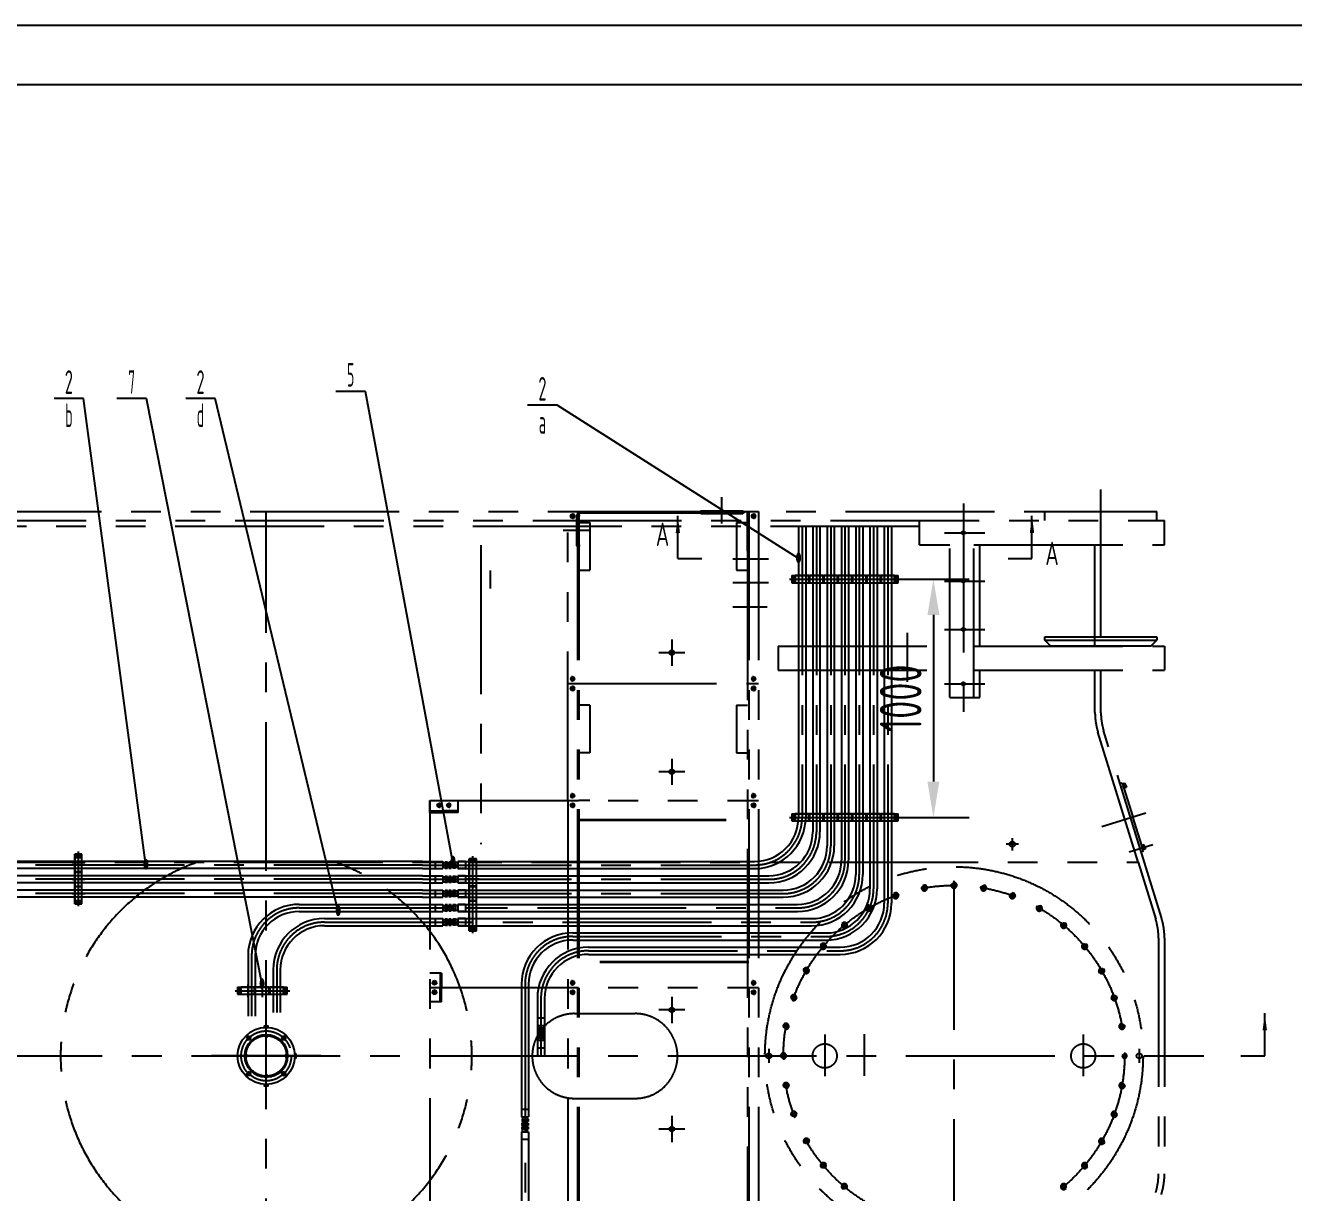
# Model space of a CAD drawing. Header units: millimetres. Extents: x 0 to 21000, y 0 to 14850.
# Drawn here: x 8541 to 13867, y 9949 to 14850 of the extents above; entities that cross this region are included whole.
import ezdxf
from ezdxf.enums import TextEntityAlignment as Align

# ---------------------------------------------------------------- set-up
doc = ezdxf.new("R2010")
doc.units = ezdxf.units.MM
doc.header["$LTSCALE"] = 500
for name, pattern in [('F', [0.75, 0.5, -0.25]), ('G', [2, 1.25, -0.25, 0.25, -0.25]), ('K', [2.5, 1.25, -0.25, 0.25, -0.25, 0.25, -0.25])]:
    doc.linetypes.add(name, pattern=pattern)
for name, color, linetype in [('01', 7, 'Continuous'), ('02', 1, 'Continuous'), ('04', 2, 'F'), ('05', 4, 'G'), ('07', 6, 'K'), ('08', 1, 'Continuous'), ('11', 3, 'Continuous')]:
    doc.layers.add(name, color=color, linetype=linetype)
doc.styles.get("Standard").update_dxf_attribs({"font": 'isocp', "width": 0.707, "bigfont": 'intecad.shx'})
doc.dimstyles.new('INTE', dxfattribs={"dimscale": 50, "dimtxt": 3.5, "dimasz": 3, "dimexe": 3, "dimexo": 0, "dimgap": 1, "dimtad": 1, "dimdsep": 46, "dimtxsty": 'Standard', "dimcen": 0, "dimclrd": 1, "dimclre": 1, "dimclrt": 3, "dimaunit": 1, "dimadec": 0, "dimazin": 0, "dimtfac": 1, "dimtmove": 0, "dimatfit": 0, "dimfxl": 0, "dimarcsym": 0})

# ---------------------------------------------------------------- blocks, each defined once
blk = doc.blocks.new('*U40')
at = {"layer": '01'}
for p, q in [((0, 8.8), (-8, 4.2)), ((-8, 4.2), (-8, 0)), ((-8, -4.2), (-8, 0)), ((8, 4.2), (0, 8.8)), ((8, 0), (8, 4.2)), ((8, 0), (8, -4.2)), ((0, -8.8), (-8, -4.2)), ((8, -4.2), (0, -8.8))]:
    blk.add_line(p, q, dxfattribs=at)
at = {"layer": '05'}
for p, q in [((-9.9, 0), (9.3, 0)), ((0, -10.6), (0, 10.2))]:
    blk.add_line(p, q, dxfattribs=at)
blk = doc.blocks.new('*U39')
at = {"layer": '01'}
for p, q in [((0, 8.8), (-8, 4.2)), ((-8, 4.2), (-8, 0)), ((-8, -4.2), (-8, 0)), ((8, 4.2), (0, 8.8)), ((8, 0), (8, 4.2)), ((8, 0), (8, -4.2)), ((0, -8.8), (-8, -4.2)), ((8, -4.2), (0, -8.8))]:
    blk.add_line(p, q, dxfattribs=at)
at = {"layer": '05'}
for p, q in [((-9.9, 0), (9.3, 0)), ((0, -10.6), (0, 10.2))]:
    blk.add_line(p, q, dxfattribs=at)
blk = doc.blocks.new('*U51')
at = {"layer": '01'}
for p, q in [((0, 8.8), (-8, 4.2)), ((-8, 4.2), (-8, 0)), ((-8, -4.2), (-8, 0)), ((8, 4.2), (0, 8.8)), ((8, 0), (8, 4.2)), ((8, 0), (8, -4.2)), ((0, -8.8), (-8, -4.2)), ((8, -4.2), (0, -8.8))]:
    blk.add_line(p, q, dxfattribs=at)
at = {"layer": '05'}
for p, q in [((-9.7, 0), (10.5, 0)), ((0, 10.4), (0, -10))]:
    blk.add_line(p, q, dxfattribs=at)
blk = doc.blocks.new('*D52')
at = {"layer": '08', "color": 1, "lineweight": -2}
for p, q in [((12217.4, 12524.7), (12504.2, 12524.7)), ((12354.2, 12374.7), (12354.2, 11674.7)), ((12217.4, 11524.7), (12504.2, 11524.7))]:
    blk.add_line(p, q, dxfattribs=at)
at = {"layer": '08', "color": 1}
for points in [[(12329.2, 12374.7), (12379.2, 12374.7), (12354.2, 12524.7)], [(12329.2, 11674.7), (12379.2, 11674.7), (12354.2, 11524.7)]]:
    blk.add_solid(points, dxfattribs=at)
at = {"layer": 'Defpoints', "color": 0}
for p in [(12217.4, 12524.7), (12217.4, 11524.7), (12354.2, 11524.7)]:
    blk.add_point(p, dxfattribs=at)
at = {"layer": '08', "color": 3, "insert": (12216.7, 12024.7), "char_height": 175, "attachment_point": 5, "rotation": 90}
blk.add_mtext('1000', dxfattribs=at)
blk = doc.blocks.new('*U63')
at = {"layer": '01'}
blk.add_lwpolyline([(415, 292), (25, 292)], dxfattribs=at)
at = {"layer": '02'}
blk.add_lwpolyline([(420, 297), (0, 297)], dxfattribs=at)

msp = doc.modelspace()

# ---------------------------------------------------------------- linework, layer by layer
at = {"layer": '01', "color": 7, "linetype": 'Continuous'}
for p, q in [((11787.869, 12746.027), (11787.869, 11524.484)), ((11817.869, 12746.027), (11817.869, 11524.484)), ((11847.869, 12746.027), (11847.869, 11464.484)), ((11877.869, 12746.027), (11877.869, 11464.484)), ((11907.869, 12746.027), (11907.869, 11404.484)), ((11937.869, 12746.027), (11937.869, 11404.484)), ((11967.869, 12746.027), (11967.869, 11344.484)), ((11997.869, 12746.027), (11997.869, 11344.484)), ((12027.869, 12746.027), (12027.869, 11284.484)), ((12057.869, 12746.027), (12057.869, 11284.484)), ((12087.869, 12746.027), (12087.869, 11224.484)), ((12117.869, 12746.027), (12117.869, 11224.484)), ((12147.869, 12746.027), (12147.869, 11164.484)), ((12177.869, 12746.027), (12177.869, 11164.484)), ((11749.682, 12524.702), (12217.445, 12524.702)), ((11759.369, 12539.702), (12206.369, 12539.702)), ((11759.369, 12539.702), (11759.369, 12509.702)), ((11759.369, 12531.702), (11774.369, 12531.702)), ((11759.369, 12517.702), (11774.369, 12517.702)), ((11831.369, 12539.702), (11774.369, 12539.702)), ((11774.369, 12539.702), (11774.369, 12509.702)), ((11831.369, 12509.702), (11831.369, 12539.702)), ((11891.369, 12539.702), (11834.369, 12539.702)), ((11834.369, 12539.702), (11834.369, 12509.702)), ((11891.369, 12509.702), (11891.369, 12539.702)), ((11951.369, 12539.702), (11894.369, 12539.702)), ((11894.369, 12539.702), (11894.369, 12509.702)), ((11951.369, 12509.702), (11951.369, 12539.702)), ((12011.369, 12539.702), (11954.369, 12539.702)), ((11954.369, 12539.702), (11954.369, 12509.702)), ((12011.369, 12509.702), (12011.369, 12539.702)), ((12071.369, 12539.702), (12014.369, 12539.702)), ((12014.369, 12539.702), (12014.369, 12509.702)), ((12071.369, 12509.702), (12071.369, 12539.702)), ((12131.369, 12539.702), (12074.369, 12539.702)), ((12074.369, 12539.702), (12074.369, 12509.702)), ((12131.369, 12509.702), (12131.369, 12539.702)), ((12134.369, 12539.702), (12134.369, 12509.702)), ((12191.369, 12539.702), (12134.369, 12539.702)), ((12191.369, 12509.702), (12191.369, 12539.702)), ((12191.369, 12531.702), (12206.369, 12531.702)), ((12191.369, 12517.702), (12206.369, 12517.702)), ((12206.369, 12509.702), (12206.369, 12539.702)), ((11759.369, 12509.702), (12206.369, 12509.702)), ((11774.369, 12509.702), (11831.369, 12509.702)), ((11834.369, 12509.702), (11891.369, 12509.702)), ((11894.369, 12509.702), (11951.369, 12509.702)), ((11954.369, 12509.702), (12011.369, 12509.702)), ((12014.369, 12509.702), (12071.369, 12509.702)), ((12074.369, 12509.702), (12131.369, 12509.702)), ((12134.369, 12509.702), (12191.369, 12509.702)), ((11749.682, 11524.702), (12217.445, 11524.702)), ((11749.682, 11524.702), (12217.445, 11524.702)), ((11759.369, 11539.702), (12206.369, 11539.702)), ((11759.369, 11539.702), (11759.369, 11509.702)), ((11759.369, 11531.702), (11774.369, 11531.702)), ((11759.369, 11517.702), (11774.369, 11517.702)), ((11759.369, 11509.702), (12206.369, 11509.702)), ((11831.369, 11539.702), (11774.369, 11539.702)), ((11774.369, 11539.702), (11774.369, 11509.702)), ((11774.369, 11509.702), (11831.369, 11509.702)), ((11831.369, 11509.702), (11831.369, 11539.702)), ((11834.369, 11539.702), (11834.369, 11509.702)), ((11891.369, 11539.702), (11834.369, 11539.702)), ((11834.369, 11509.702), (11891.369, 11509.702)), ((11891.369, 11509.702), (11891.369, 11539.702)), ((11894.369, 11539.702), (11894.369, 11509.702)), ((11951.369, 11539.702), (11894.369, 11539.702)), ((11894.369, 11509.702), (11951.369, 11509.702)), ((11951.369, 11509.702), (11951.369, 11539.702)), ((12011.369, 11539.702), (11954.369, 11539.702)), ((11954.369, 11539.702), (11954.369, 11509.702)), ((11954.369, 11509.702), (12011.369, 11509.702)), ((12011.369, 11509.702), (12011.369, 11539.702)), ((12014.369, 11539.702), (12014.369, 11509.702)), ((12071.369, 11539.702), (12014.369, 11539.702)), ((12014.369, 11509.702), (12071.369, 11509.702)), ((12071.369, 11509.702), (12071.369, 11539.702)), ((12131.369, 11539.702), (12074.369, 11539.702)), ((12074.369, 11539.702), (12074.369, 11509.702)), ((12074.369, 11509.702), (12131.369, 11509.702)), ((12131.369, 11509.702), (12131.369, 11539.702)), ((12191.369, 11539.702), (12134.369, 11539.702)), ((12134.369, 11539.702), (12134.369, 11509.702)), ((12134.369, 11509.702), (12191.369, 11509.702)), ((12191.369, 11509.702), (12191.369, 11539.702)), ((12191.369, 11531.702), (12206.369, 11531.702)), ((12191.369, 11517.702), (12206.369, 11517.702)), ((12206.369, 11509.702), (12206.369, 11539.702)), ((8748.755, 11160.984), (8748.755, 11369.603)), ((8778.755, 11369.603), (8748.755, 11369.603)), ((8778.755, 11354.603), (8748.755, 11354.603)), ((8748.755, 11354.603), (8748.755, 11297.603)), ((8756.755, 11354.603), (8756.755, 11369.603)), ((8763.755, 11151.298), (8763.755, 11380.679)), ((8770.755, 11354.603), (8770.755, 11369.603)), ((8778.755, 11160.984), (8778.755, 11369.603)), ((8778.755, 11297.603), (8778.755, 11354.603)), ((10405.459, 11047.973), (10405.459, 11350.317)), ((10435.459, 11350.317), (10405.459, 11350.317)), ((10413.459, 11335.317), (10413.459, 11350.317)), ((10420.459, 11038.287), (10420.459, 11361.393)), ((10427.459, 11335.317), (10427.459, 11350.317)), ((10435.459, 11047.973), (10435.459, 11350.317)), ((10209.016, 11339.484), (7573.642, 11339.484)), ((10209.016, 11309.484), (7573.642, 11309.484)), ((8748.755, 11297.603), (8778.755, 11297.603)), ((8778.755, 11292.984), (8748.755, 11292.984)), ((8748.755, 11292.984), (8748.755, 11235.984)), ((8778.755, 11235.984), (8778.755, 11292.984)), ((10209.016, 11339.484), (10293.904, 11339.484)), ((10209.016, 11309.484), (10293.904, 11309.484)), ((10293.904, 11339.484), (10293.904, 11309.484)), ((10303.904, 11336.984), (10303.904, 11311.984)), ((10313.904, 11336.984), (10313.904, 11311.984)), ((10319.327, 11336.984), (10319.327, 11311.984)), ((10329.327, 11336.984), (10329.327, 11311.984)), ((10336.756, 11336.984), (10336.756, 11311.984)), ((10336.756, 11336.984), (10336.756, 11311.984)), ((10346.756, 11336.984), (10346.756, 11311.984)), ((10346.756, 11336.984), (10346.756, 11311.984)), ((10356.756, 11339.485), (10356.756, 11309.484)), ((10356.756, 11339.484), (11602.869, 11339.484)), ((10356.756, 11336.984), (10356.756, 11311.984)), ((10356.756, 11309.484), (11602.869, 11309.484)), ((10435.459, 11335.317), (10405.459, 11335.317)), ((10405.459, 11335.317), (10405.459, 11237.603)), ((10435.459, 11237.603), (10435.459, 11335.317)), ((10209.016, 11279.484), (8152.365, 11279.484)), ((10209.016, 11249.484), (8251.873, 11249.484)), ((10209.016, 11279.484), (10293.904, 11279.484)), ((10209.016, 11249.484), (10293.904, 11249.484)), ((10293.904, 11279.484), (10293.904, 11249.484)), ((10303.904, 11276.984), (10303.904, 11251.984)), ((10313.904, 11276.984), (10313.904, 11251.984)), ((10319.327, 11276.984), (10319.327, 11251.984)), ((10329.327, 11276.984), (10329.327, 11251.984)), ((10336.756, 11276.984), (10336.756, 11251.984)), ((10336.756, 11276.984), (10336.756, 11251.984)), ((10346.756, 11276.984), (10346.756, 11251.984)), ((10346.756, 11276.984), (10346.756, 11251.984)), ((10356.756, 11279.485), (10356.756, 11249.484)), ((10356.756, 11279.484), (11662.869, 11279.484)), ((10356.756, 11276.984), (10356.756, 11251.984)), ((10356.756, 11249.484), (11662.869, 11249.484)), ((10405.459, 11237.603), (10435.459, 11237.603)), ((10209.016, 11219.484), (8360.859, 11219.484)), ((10209.016, 11189.484), (8360.859, 11189.484)), ((8748.755, 11235.984), (8778.755, 11235.984)), ((8748.755, 11232.984), (8748.755, 11175.984)), ((8778.755, 11232.984), (8748.755, 11232.984)), ((8778.755, 11175.984), (8778.755, 11232.984)), ((10209.016, 11219.484), (10293.904, 11219.484)), ((10209.016, 11189.484), (10293.904, 11189.484)), ((10293.904, 11219.484), (10293.904, 11189.484)), ((10303.904, 11216.984), (10303.904, 11191.984)), ((10313.904, 11216.984), (10313.904, 11191.984)), ((10319.327, 11216.984), (10319.327, 11191.984)), ((10329.327, 11216.984), (10329.327, 11191.984)), ((10336.756, 11216.984), (10336.756, 11191.984)), ((10336.756, 11216.984), (10336.756, 11191.984)), ((10346.756, 11216.984), (10346.756, 11191.984)), ((10346.756, 11216.984), (10346.756, 11191.984)), ((10356.756, 11219.485), (10356.756, 11189.484)), ((10356.756, 11219.484), (11722.869, 11219.484)), ((10356.756, 11216.984), (10356.756, 11191.984)), ((10356.756, 11189.484), (11722.869, 11189.484)), ((10435.459, 11232.984), (10405.459, 11232.984)), ((10405.459, 11232.984), (10405.459, 11175.984)), ((10435.459, 11175.984), (10435.459, 11232.984)), ((8748.755, 11175.984), (8778.755, 11175.984)), ((8748.755, 11160.984), (8778.755, 11160.984)), ((8756.755, 11160.984), (8756.755, 11175.984)), ((8770.755, 11160.984), (8770.755, 11175.984)), ((9691.293, 11159.484), (10293.904, 11159.484)), ((10293.904, 11159.484), (10293.904, 11129.484)), ((10303.904, 11156.984), (10303.904, 11131.984)), ((10313.904, 11156.984), (10313.904, 11131.984)), ((10319.327, 11156.984), (10319.327, 11131.984)), ((10329.327, 11156.984), (10329.327, 11131.984)), ((10336.756, 11156.984), (10336.756, 11131.984)), ((10336.756, 11156.984), (10336.756, 11131.984)), ((10346.756, 11156.984), (10346.756, 11131.984)), ((10346.756, 11156.984), (10346.756, 11131.984)), ((10356.756, 11159.485), (10356.756, 11129.484)), ((10356.756, 11159.484), (11782.869, 11159.484)), ((10356.756, 11156.984), (10356.756, 11131.984)), ((10405.459, 11175.984), (10435.459, 11175.984)), ((10405.459, 11172.984), (10405.459, 11062.973)), ((10435.459, 11172.984), (10405.459, 11172.984)), ((10435.459, 11062.973), (10435.459, 11172.984)), ((9691.293, 11129.484), (10293.904, 11129.484)), ((9796.677, 11099.484), (10293.904, 11099.484)), ((10293.904, 11099.484), (10293.904, 11069.484)), ((10303.904, 11096.984), (10303.904, 11071.984)), ((10313.904, 11096.984), (10313.904, 11071.984)), ((10319.327, 11096.984), (10319.327, 11071.984)), ((10329.327, 11096.984), (10329.327, 11071.984)), ((10336.756, 11096.984), (10336.756, 11071.984)), ((10336.756, 11096.984), (10336.756, 11071.984)), ((10346.756, 11096.984), (10346.756, 11071.984)), ((10346.756, 11096.984), (10346.756, 11071.984)), ((10356.756, 11129.484), (11782.869, 11129.484)), ((10356.756, 11099.485), (10356.756, 11069.484)), ((10356.756, 11099.484), (11842.869, 11099.484)), ((10356.756, 11096.984), (10356.756, 11071.984)), ((9796.677, 11069.484), (10293.904, 11069.484)), ((10356.756, 11069.484), (11842.869, 11069.484)), ((10405.459, 11062.973), (10435.459, 11062.973)), ((10405.459, 11047.973), (10435.459, 11047.973)), ((10413.459, 11047.973), (10413.459, 11062.973)), ((10427.459, 11047.973), (10427.459, 11062.973)), ((10839.408, 11039.484), (11902.869, 11039.484)), ((10839.408, 11009.484), (11902.869, 11009.484)), ((10906.061, 10979.484), (11962.869, 10979.484)), ((9476.293, 10944.484), (9476.293, 10689.503)), ((9506.293, 10944.484), (9506.293, 10689.503)), ((10906.061, 10949.484), (11962.869, 10949.484)), ((9581.677, 10884.484), (9581.677, 10705.955)), ((9611.677, 10884.484), (9611.677, 10705.955)), ((9431.558, 10811.839), (9640.177, 10811.839)), ((9431.558, 10811.839), (9431.558, 10781.839)), ((9503.558, 10811.839), (9446.558, 10811.839)), ((9446.558, 10811.839), (9446.558, 10781.839)), ((9503.558, 10781.839), (9503.558, 10811.839)), ((9563.558, 10811.839), (9506.558, 10811.839)), ((9506.558, 10811.839), (9506.558, 10781.839)), ((9563.558, 10781.839), (9563.558, 10811.839)), ((9625.177, 10811.839), (9568.177, 10811.839)), ((9568.177, 10811.839), (9568.177, 10781.839)), ((9625.177, 10781.839), (9625.177, 10811.839)), ((9640.177, 10781.839), (9640.177, 10811.839)), ((10624.408, 10824.484), (10624.408, 10267.787)), ((10654.408, 10824.484), (10654.408, 10267.787)), ((9421.872, 10796.839), (9651.253, 10796.839)), ((9431.558, 10803.839), (9446.558, 10803.839)), ((9431.558, 10789.839), (9446.558, 10789.839)), ((9431.558, 10781.839), (9640.177, 10781.839)), ((9446.558, 10781.839), (9503.558, 10781.839)), ((9506.558, 10781.839), (9563.558, 10781.839)), ((9568.177, 10781.839), (9625.177, 10781.839)), ((9625.177, 10803.839), (9640.177, 10803.839)), ((9625.177, 10789.839), (9640.177, 10789.839)), ((10691.061, 10764.484), (10691.061, 10523.018)), ((10721.061, 10764.484), (10721.061, 10523.018)), ((10691.06, 10651.36), (10721.061, 10651.36)), ((10693.561, 10651.36), (10718.561, 10651.36)), ((10693.561, 10641.36), (10718.561, 10641.36)), ((10693.561, 10641.36), (10718.561, 10641.36)), ((10693.561, 10631.36), (10718.561, 10631.36)), ((10693.561, 10631.36), (10718.561, 10631.36)), ((10693.561, 10623.931), (10718.561, 10623.931)), ((10693.561, 10613.931), (10718.561, 10613.931)), ((10693.561, 10608.508), (10718.561, 10608.508)), ((10693.561, 10598.508), (10718.561, 10598.508)), ((10691.061, 10588.508), (10721.061, 10588.508)), ((10624.407, 10267.787), (10654.408, 10267.787)), ((10626.908, 10267.787), (10651.908, 10267.787)), ((10626.908, 10257.787), (10651.908, 10257.787)), ((10626.908, 10257.787), (10651.908, 10257.787)), ((10626.908, 10247.787), (10651.908, 10247.787)), ((10626.908, 10247.787), (10651.908, 10247.787)), ((10626.908, 10240.358), (10651.908, 10240.358)), ((10626.908, 10230.358), (10651.908, 10230.358)), ((10624.408, 10204.935), (10654.408, 10204.935)), ((10624.408, 10204.935), (10624.408, 9088.708)), ((10626.908, 10224.935), (10651.908, 10224.935)), ((10626.908, 10214.935), (10651.908, 10214.935)), ((10654.408, 10204.935), (10654.408, 9088.708))]:
    msp.add_line(p, q, dxfattribs=at)
at = {"layer": '01'}
for p, q in [((11281.069, 12611.023), (11381.069, 12611.023)), ((12668.177, 12611.023), (12768.177, 12611.023)), ((10261.904, 11339.484), (10261.904, 11309.484)), ((10293.904, 11335.177), (10303.904, 11335.177)), ((10293.904, 11313.791), (10303.904, 11313.791)), ((10303.904, 11336.984), (10313.904, 11336.984)), ((10313.904, 11336.984), (10303.904, 11336.984)), ((10303.904, 11329.19), (10313.904, 11329.19)), ((10303.904, 11319.778), (10313.904, 11319.778)), ((10303.904, 11311.984), (10313.904, 11311.984)), ((10313.904, 11311.984), (10303.904, 11311.984)), ((10313.904, 11333.587), (10319.327, 11333.587)), ((10313.904, 11315.957), (10319.327, 11315.957)), ((10319.327, 11336.984), (10329.327, 11336.984)), ((10329.327, 11336.984), (10319.327, 11336.984)), ((10319.327, 11329.19), (10329.327, 11329.19)), ((10319.327, 11319.778), (10329.327, 11319.778)), ((10319.327, 11311.984), (10329.327, 11311.984)), ((10329.327, 11311.984), (10319.327, 11311.984)), ((10329.327, 11333.587), (10336.756, 11333.587)), ((10329.327, 11315.769), (10336.756, 11315.769)), ((10346.756, 11336.984), (10336.756, 11336.984)), ((10346.756, 11336.984), (10336.756, 11336.984)), ((10346.756, 11336.984), (10336.756, 11336.984)), ((10346.756, 11329.19), (10336.756, 11329.19)), ((10346.756, 11329.19), (10336.756, 11329.19)), ((10346.756, 11319.778), (10336.756, 11319.778)), ((10346.756, 11319.778), (10336.756, 11319.778)), ((10346.756, 11311.984), (10336.756, 11311.984)), ((10346.756, 11311.984), (10336.756, 11311.984)), ((10346.756, 11311.984), (10336.756, 11311.984)), ((10356.756, 11335.177), (10346.756, 11335.177)), ((10356.756, 11335.177), (10346.756, 11335.177)), ((10356.756, 11313.791), (10346.756, 11313.791)), ((10356.756, 11313.791), (10346.756, 11313.791)), ((10388.756, 11339.485), (10356.756, 11339.485)), ((10387.386, 11309.532), (10356.756, 11309.532)), ((10388.756, 11339.485), (10388.756, 11309.484)), ((10388.756, 11336.984), (10388.756, 11311.984)), ((10261.904, 11279.484), (10261.904, 11249.484)), ((10293.904, 11275.177), (10303.904, 11275.177)), ((10293.904, 11253.791), (10303.904, 11253.791)), ((10303.904, 11276.984), (10313.904, 11276.984)), ((10313.904, 11276.984), (10303.904, 11276.984)), ((10303.904, 11269.19), (10313.904, 11269.19)), ((10303.904, 11259.778), (10313.904, 11259.778)), ((10303.904, 11251.984), (10313.904, 11251.984)), ((10313.904, 11251.984), (10303.904, 11251.984)), ((10313.904, 11273.587), (10319.327, 11273.587)), ((10313.904, 11255.957), (10319.327, 11255.957)), ((10319.327, 11276.984), (10329.327, 11276.984)), ((10329.327, 11276.984), (10319.327, 11276.984)), ((10319.327, 11269.19), (10329.327, 11269.19)), ((10319.327, 11259.778), (10329.327, 11259.778)), ((10319.327, 11251.984), (10329.327, 11251.984)), ((10329.327, 11251.984), (10319.327, 11251.984)), ((10329.327, 11273.587), (10336.756, 11273.587)), ((10329.327, 11255.769), (10336.756, 11255.769)), ((10346.756, 11276.984), (10336.756, 11276.984)), ((10346.756, 11276.984), (10336.756, 11276.984)), ((10346.756, 11276.984), (10336.756, 11276.984)), ((10346.756, 11269.19), (10336.756, 11269.19)), ((10346.756, 11269.19), (10336.756, 11269.19)), ((10346.756, 11259.778), (10336.756, 11259.778)), ((10346.756, 11259.778), (10336.756, 11259.778)), ((10346.756, 11251.984), (10336.756, 11251.984)), ((10346.756, 11251.984), (10336.756, 11251.984)), ((10346.756, 11251.984), (10336.756, 11251.984)), ((10356.756, 11275.177), (10346.756, 11275.177)), ((10356.756, 11275.177), (10346.756, 11275.177)), ((10356.756, 11253.791), (10346.756, 11253.791)), ((10356.756, 11253.791), (10346.756, 11253.791)), ((10388.756, 11279.485), (10356.756, 11279.485)), ((10387.386, 11249.484), (10356.756, 11249.484)), ((10388.756, 11279.485), (10388.756, 11249.484)), ((10388.756, 11276.984), (10388.756, 11251.984)), ((10261.904, 11219.484), (10261.904, 11189.484)), ((10293.904, 11215.177), (10303.904, 11215.177)), ((10293.904, 11193.791), (10303.904, 11193.791)), ((10303.904, 11216.984), (10313.904, 11216.984)), ((10313.904, 11216.984), (10303.904, 11216.984)), ((10303.904, 11209.19), (10313.904, 11209.19)), ((10303.904, 11199.778), (10313.904, 11199.778)), ((10303.904, 11191.984), (10313.904, 11191.984)), ((10313.904, 11191.984), (10303.904, 11191.984)), ((10313.904, 11213.587), (10319.327, 11213.587)), ((10313.904, 11195.957), (10319.327, 11195.957)), ((10319.327, 11216.984), (10329.327, 11216.984)), ((10329.327, 11216.984), (10319.327, 11216.984)), ((10319.327, 11209.19), (10329.327, 11209.19)), ((10319.327, 11199.778), (10329.327, 11199.778)), ((10319.327, 11191.984), (10329.327, 11191.984)), ((10329.327, 11191.984), (10319.327, 11191.984)), ((10329.327, 11213.587), (10336.756, 11213.587)), ((10329.327, 11195.769), (10336.756, 11195.769)), ((10346.756, 11216.984), (10336.756, 11216.984)), ((10346.756, 11216.984), (10336.756, 11216.984)), ((10346.756, 11216.984), (10336.756, 11216.984)), ((10346.756, 11209.19), (10336.756, 11209.19)), ((10346.756, 11209.19), (10336.756, 11209.19)), ((10346.756, 11199.778), (10336.756, 11199.778)), ((10346.756, 11199.778), (10336.756, 11199.778)), ((10346.756, 11191.984), (10336.756, 11191.984)), ((10346.756, 11191.984), (10336.756, 11191.984)), ((10346.756, 11191.984), (10336.756, 11191.984)), ((10356.756, 11215.177), (10346.756, 11215.177)), ((10356.756, 11215.177), (10346.756, 11215.177)), ((10356.756, 11193.791), (10346.756, 11193.791)), ((10356.756, 11193.791), (10346.756, 11193.791)), ((10388.756, 11219.485), (10356.756, 11219.485)), ((10387.386, 11189.484), (10356.756, 11189.484)), ((10388.756, 11219.485), (10388.756, 11189.484)), ((10388.756, 11216.984), (10388.756, 11191.984)), ((10261.904, 11159.484), (10261.904, 11129.484)), ((10293.904, 11155.177), (10303.904, 11155.177)), ((10293.904, 11133.791), (10303.904, 11133.791)), ((10313.904, 11156.984), (10303.904, 11156.984)), ((10303.904, 11156.984), (10313.904, 11156.984)), ((10303.904, 11149.19), (10313.904, 11149.19)), ((10303.904, 11139.778), (10313.904, 11139.778)), ((10313.904, 11131.984), (10303.904, 11131.984)), ((10303.904, 11131.984), (10313.904, 11131.984)), ((10313.904, 11153.587), (10319.327, 11153.587)), ((10313.904, 11135.957), (10319.327, 11135.957)), ((10329.327, 11156.984), (10319.327, 11156.984)), ((10319.327, 11156.984), (10329.327, 11156.984)), ((10319.327, 11149.19), (10329.327, 11149.19)), ((10319.327, 11139.778), (10329.327, 11139.778)), ((10329.327, 11131.984), (10319.327, 11131.984)), ((10319.327, 11131.984), (10329.327, 11131.984)), ((10329.327, 11153.587), (10336.756, 11153.587)), ((10329.327, 11135.769), (10336.756, 11135.769)), ((10346.756, 11156.984), (10336.756, 11156.984)), ((10346.756, 11156.984), (10336.756, 11156.984)), ((10346.756, 11156.984), (10336.756, 11156.984)), ((10346.756, 11149.19), (10336.756, 11149.19)), ((10346.756, 11149.19), (10336.756, 11149.19)), ((10346.756, 11139.778), (10336.756, 11139.778)), ((10346.756, 11139.778), (10336.756, 11139.778)), ((10346.756, 11131.984), (10336.756, 11131.984)), ((10346.756, 11131.984), (10336.756, 11131.984)), ((10346.756, 11131.984), (10336.756, 11131.984)), ((10356.756, 11155.177), (10346.756, 11155.177)), ((10356.756, 11155.177), (10346.756, 11155.177)), ((10356.756, 11133.791), (10346.756, 11133.791)), ((10356.756, 11133.791), (10346.756, 11133.791)), ((10388.756, 11159.485), (10356.756, 11159.485)), ((10388.756, 11159.485), (10388.756, 11129.484)), ((10388.756, 11156.984), (10388.756, 11131.984)), ((10261.904, 11099.484), (10261.904, 11069.484)), ((10293.904, 11095.177), (10303.904, 11095.177)), ((10303.904, 11096.984), (10313.904, 11096.984)), ((10313.904, 11096.984), (10303.904, 11096.984)), ((10303.904, 11089.19), (10313.904, 11089.19)), ((10303.904, 11079.778), (10313.904, 11079.778)), ((10313.904, 11093.587), (10319.327, 11093.587)), ((10319.327, 11096.984), (10329.327, 11096.984)), ((10329.327, 11096.984), (10319.327, 11096.984)), ((10319.327, 11089.19), (10329.327, 11089.19)), ((10319.327, 11079.778), (10329.327, 11079.778)), ((10329.327, 11093.587), (10336.756, 11093.587)), ((10346.756, 11096.984), (10336.756, 11096.984)), ((10346.756, 11096.984), (10336.756, 11096.984)), ((10346.756, 11096.984), (10336.756, 11096.984)), ((10346.756, 11089.19), (10336.756, 11089.19)), ((10346.756, 11089.19), (10336.756, 11089.19)), ((10346.756, 11079.778), (10336.756, 11079.778)), ((10346.756, 11079.778), (10336.756, 11079.778)), ((10356.756, 11095.177), (10346.756, 11095.177)), ((10356.756, 11095.177), (10346.756, 11095.177)), ((10387.386, 11129.484), (10356.756, 11129.484)), ((10388.756, 11099.485), (10356.756, 11099.485)), ((10388.756, 11099.485), (10388.756, 11069.484)), ((10388.756, 11096.984), (10388.756, 11071.984)), ((10293.904, 11073.791), (10303.904, 11073.791)), ((10303.904, 11071.984), (10313.904, 11071.984)), ((10313.904, 11071.984), (10303.904, 11071.984)), ((10313.904, 11075.957), (10319.327, 11075.957)), ((10319.327, 11071.984), (10329.327, 11071.984)), ((10329.327, 11071.984), (10319.327, 11071.984)), ((10329.327, 11075.769), (10336.756, 11075.769)), ((10346.756, 11071.984), (10336.756, 11071.984)), ((10346.756, 11071.984), (10336.756, 11071.984)), ((10346.756, 11071.984), (10336.756, 11071.984)), ((10356.756, 11073.791), (10346.756, 11073.791)), ((10356.756, 11073.791), (10346.756, 11073.791)), ((10387.386, 11069.484), (10356.756, 11069.484)), ((10691.06, 10683.36), (10691.06, 10651.36)), ((10691.06, 10683.36), (10721.061, 10683.36)), ((10693.561, 10683.36), (10718.561, 10683.36)), ((10695.368, 10651.36), (10695.368, 10641.36)), ((10695.368, 10651.36), (10695.368, 10641.36)), ((10716.755, 10651.36), (10716.755, 10641.36)), ((10716.755, 10651.36), (10716.755, 10641.36)), ((10721.061, 10681.99), (10721.061, 10651.36)), ((10693.561, 10641.36), (10693.561, 10631.36)), ((10693.561, 10641.36), (10693.561, 10631.36)), ((10693.561, 10641.36), (10693.561, 10631.36)), ((10693.561, 10623.931), (10693.561, 10613.931)), ((10693.561, 10613.931), (10693.561, 10623.931)), ((10693.561, 10608.508), (10693.561, 10598.508)), ((10693.561, 10598.508), (10693.561, 10608.508)), ((10695.368, 10588.508), (10695.368, 10598.508)), ((10696.958, 10623.931), (10696.958, 10631.36)), ((10696.958, 10608.508), (10696.958, 10613.931)), ((10701.356, 10641.36), (10701.356, 10631.36)), ((10701.356, 10641.36), (10701.356, 10631.36)), ((10701.356, 10613.931), (10701.356, 10623.931)), ((10701.356, 10598.508), (10701.356, 10608.508)), ((10710.767, 10641.36), (10710.767, 10631.36)), ((10710.767, 10641.36), (10710.767, 10631.36)), ((10710.767, 10613.931), (10710.767, 10623.931)), ((10710.767, 10598.508), (10710.767, 10608.508)), ((10714.589, 10608.508), (10714.589, 10613.931)), ((10714.776, 10623.931), (10714.776, 10631.36)), ((10716.755, 10588.508), (10716.755, 10598.508)), ((10718.561, 10641.36), (10718.561, 10631.36)), ((10718.561, 10641.36), (10718.561, 10631.36)), ((10718.561, 10641.36), (10718.561, 10631.36)), ((10718.561, 10623.931), (10718.561, 10613.931)), ((10718.561, 10613.931), (10718.561, 10623.931)), ((10718.561, 10608.508), (10718.561, 10598.508)), ((10718.561, 10598.508), (10718.561, 10608.508)), ((10691.061, 10556.508), (10721.061, 10556.508)), ((13645.759, 10523.018), (13745.759, 10523.018)), ((10624.407, 10299.787), (10624.407, 10267.787)), ((10624.407, 10299.787), (10654.408, 10299.787)), ((10626.908, 10299.787), (10651.908, 10299.787)), ((10654.408, 10298.417), (10654.408, 10267.787)), ((10626.908, 10257.787), (10626.908, 10247.787)), ((10626.908, 10257.787), (10626.908, 10247.787)), ((10626.908, 10257.787), (10626.908, 10247.787)), ((10626.908, 10240.358), (10626.908, 10230.358)), ((10626.908, 10230.358), (10626.908, 10240.358)), ((10628.715, 10267.787), (10628.715, 10257.787)), ((10628.715, 10267.787), (10628.715, 10257.787)), ((10630.305, 10240.358), (10630.305, 10247.787)), ((10630.305, 10224.935), (10630.305, 10230.358)), ((10634.702, 10257.787), (10634.702, 10247.787)), ((10634.702, 10257.787), (10634.702, 10247.787)), ((10634.702, 10230.358), (10634.702, 10240.358)), ((10644.114, 10257.787), (10644.114, 10247.787)), ((10644.114, 10257.787), (10644.114, 10247.787)), ((10644.114, 10230.358), (10644.114, 10240.358)), ((10647.935, 10224.935), (10647.935, 10230.358)), ((10648.123, 10240.358), (10648.123, 10247.787)), ((10650.101, 10267.787), (10650.101, 10257.787)), ((10650.101, 10267.787), (10650.101, 10257.787)), ((10651.908, 10257.787), (10651.908, 10247.787)), ((10651.908, 10257.787), (10651.908, 10247.787)), ((10651.908, 10257.787), (10651.908, 10247.787)), ((10651.908, 10240.358), (10651.908, 10230.358)), ((10651.908, 10230.358), (10651.908, 10240.358)), ((10624.408, 10172.935), (10654.408, 10172.935)), ((10626.908, 10224.935), (10626.908, 10214.935)), ((10626.908, 10214.935), (10626.908, 10224.935)), ((10628.715, 10204.935), (10628.715, 10214.935)), ((10634.702, 10214.935), (10634.702, 10224.935)), ((10644.114, 10214.935), (10644.114, 10224.935)), ((10650.101, 10204.935), (10650.101, 10214.935)), ((10651.908, 10224.935), (10651.908, 10214.935)), ((10651.908, 10214.935), (10651.908, 10224.935))]:
    msp.add_line(p, q, dxfattribs=at)
for points in [[(9560.616, 10642.741), (9560.616, 10648.008), (9544.616, 10648.008), (9544.616, 10642.741)], [(9672.35, 10515.008), (9677.617, 10515.008), (9677.617, 10531.008), (9672.35, 10531.008)], [(9544.254, 10403.3), (9544.254, 10398.008), (9560.254, 10398.008), (9560.254, 10403.251)]]:
    msp.add_lwpolyline(points, dxfattribs=at)
for points in [[(9552.616, 10602.404), (9557.47, 10605.206), (9557.47, 10610.81), (9552.616, 10613.612), (9547.763, 10610.81), (9547.763, 10605.206)], [(9473.221, 10523.008), (9470.419, 10527.862), (9464.814, 10527.862), (9462.012, 10523.008), (9464.814, 10518.155), (9470.419, 10518.155)], [(9632.012, 10523.008), (9634.814, 10518.155), (9640.419, 10518.155), (9643.221, 10523.008), (9640.419, 10527.862), (9634.814, 10527.862)], [(9552.616, 10443.612), (9547.763, 10440.81), (9547.763, 10435.206), (9552.616, 10432.404), (9557.47, 10435.206), (9557.47, 10440.81)]]:
    msp.add_lwpolyline(points, close=True, dxfattribs=at)
at = {"layer": '01', "color": 7, "linetype": 'Continuous'}
msp.add_circle((9552.616, 10523.008), 120, dxfattribs=at)
at = {"layer": '01'}
msp.add_circle((9552.616, 10523.008), 90, dxfattribs=at)
at = {"layer": '01', "color": 7, "linetype": 'Continuous'}
for centre, radius, start, end in [((11602.869, 11524.484), 185, 270, 0), ((11602.869, 11524.484), 215, 270, 0), ((11662.869, 11464.484), 185, 270, 0), ((11662.869, 11464.484), 215, 270, 0), ((11722.869, 11404.484), 185, 270, 0), ((11722.869, 11404.484), 215, 270, 0), ((11782.869, 11344.484), 185, 270, 0), ((11782.869, 11344.484), 215, 270, 0), ((11842.869, 11284.484), 185, 270, 0), ((11842.869, 11284.484), 215, 270, 0), ((11902.869, 11224.484), 185, 270, 0), ((11902.869, 11224.484), 215, 270, 0), ((9691.293, 10944.484), 215, 90, 180), ((11962.869, 11164.484), 185, 270, 0), ((11962.869, 11164.484), 215, 270, 0), ((9691.293, 10944.484), 185, 90, 180), ((9796.677, 10884.484), 215, 90, 180), ((9796.677, 10884.484), 185, 90, 180), ((10839.408, 10824.484), 215, 90, 180), ((10839.408, 10824.484), 185, 90, 180), ((10906.061, 10764.484), 215, 90, 180), ((10906.061, 10764.484), 185, 90, 180)]:
    msp.add_arc(centre, radius, start, end, dxfattribs=at)
at = {"layer": '02'}
for p, q in [((8785.92, 13282.748), (8661.92, 13282.748)), ((9047.514, 11324.484), (8785.92, 13282.748)), ((9049.474, 13282.748), (8925.474, 13282.748)), ((9535.058, 10822.736), (9049.474, 13282.748)), ((9338.65, 13282.748), (9214.65, 13282.748)), ((9854.978, 11129.484), (9338.65, 13282.748)), ((9968.85, 13312.988), (9844.85, 13312.988)), ((10336.756, 11336.984), (9968.85, 13312.988)), ((10774.268, 13254.759), (10650.268, 13254.759)), ((11787.869, 12611.023), (10774.268, 13254.759)), ((11281.069, 12611.023), (11281.069, 12791.023)), ((12768.177, 12611.023), (12768.177, 12791.023)), ((13745.759, 10523.018), (13745.759, 10703.018))]:
    msp.add_line(p, q, dxfattribs=at)
for points in [[(11281.069, 12791.023, 0, 18, 0), (11281.069, 12719.023, 0, 0, 0)], [(12768.177, 12791.023, 0, 18, 0), (12768.177, 12719.023, 0, 0, 0)], [(13745.759, 10703.018, 0, 18, 0), (13745.759, 10631.018, 0, 0, 0)]]:
    msp.add_lwpolyline(points, format="xyseb", dxfattribs=at)
at = {"layer": '04', "color": 2, "linetype": 'F'}
for p, q in [((9529.573, 10610.008), (9575.66, 10610.008)), ((9529.573, 10436.008), (9575.66, 10436.008))]:
    msp.add_line(p, q, dxfattribs=at)
at = {"layer": '05', "color": 4, "linetype": 'G'}
for p, q in [((9552.616, 8300.027), (9552.616, 12809.018)), ((11802.869, 12746.027), (11802.869, 11524.484)), ((11862.869, 12746.027), (11862.869, 11464.484)), ((11922.869, 12746.027), (11922.869, 11404.484)), ((11982.869, 12746.027), (11982.869, 11344.484)), ((12042.869, 12746.027), (12042.869, 11284.484)), ((12102.869, 12746.027), (12102.869, 11224.484)), ((12162.869, 12746.027), (12162.869, 11164.484)), ((8737.857, 11326.103), (8790.218, 11326.103)), ((10209.016, 11324.484), (11602.869, 11324.484)), ((8737.857, 11264.484), (8790.218, 11264.484)), ((10209.016, 11264.484), (11662.869, 11264.484)), ((10394.562, 11266.103), (10446.923, 11266.103)), ((12440.616, 11258.071), (12440.616, 8175.402)), ((8737.857, 11204.484), (8790.218, 11204.484)), ((10209.016, 11204.484), (11722.869, 11204.484)), ((10394.562, 11204.484), (10446.923, 11204.484)), ((9691.293, 11144.484), (11782.869, 11144.484)), ((10394.562, 11144.484), (10446.923, 11144.484)), ((9796.677, 11084.484), (11842.869, 11084.484)), ((10839.408, 11024.484), (11902.869, 11024.484)), ((10906.061, 10964.484), (11962.869, 10964.484)), ((9475.058, 10822.736), (9475.058, 10770.375)), ((9535.058, 10822.736), (9535.058, 10770.375)), ((9596.677, 10822.736), (9596.677, 10770.375)), ((12064.042, 10614.532), (12064.042, 10439.775)), ((4238.596, 10523.018), (13489.124, 10523.018)), ((9436.346, 10523.008), (9652.536, 10523.008))]:
    msp.add_line(p, q, dxfattribs=at)
at = {"layer": '05'}
for p, q in [((10209.016, 11324.484), (7573.642, 11324.484)), ((10209.016, 11264.484), (8251.873, 11264.484)), ((10209.016, 11204.484), (8360.859, 11204.484)), ((9491.293, 10944.484), (9491.293, 10689.503)), ((9596.677, 10884.484), (9596.677, 10705.955)), ((10639.408, 10824.484), (10639.408, 9088.708)), ((10706.061, 10764.484), (10706.061, 10523.018))]:
    msp.add_line(p, q, dxfattribs=at)
at = {"layer": '05', "color": 4, "linetype": 'G'}
for radius in [105, 85]:
    msp.add_circle((9552.616, 10523.008), radius, dxfattribs=at)
for centre in [(11602.869, 11524.484), (11662.869, 11464.484), (11722.869, 11404.484), (11782.869, 11344.484), (11842.869, 11284.484), (11902.869, 11224.484), (11962.869, 11164.484)]:
    msp.add_arc(centre, 200, 270, 0, dxfattribs=at)
at = {"layer": '05'}
for centre in [(9691.293, 10944.484), (9796.677, 10884.484), (9796.677, 10884.484), (10839.408, 10824.484), (10906.061, 10764.484)]:
    msp.add_arc(centre, 200, 90, 180, dxfattribs=at)
at = {"layer": '07', "color": 6, "linetype": 'K'}
for p, q in [((13057.607, 12590.462), (13057.607, 12900.996)), ((11466.016, 12758.288), (11466.016, 12869.141)), ((12480.016, 12842.233), (12480.016, 11954.342)), ((4485.616, 12809.018), (12822.607, 12809.018)), ((10819.016, 12809.027), (11619.016, 12809.027)), ((10819.016, 11595.518), (10819.016, 12809.027)), ((10857.016, 12666.057), (10857.016, 12792.057)), ((10859.016, 12809.027), (10859.016, 8966.008)), ((10859.016, 12797.027), (10865.016, 12797.027)), ((10865.016, 12809.027), (10865.016, 8966.008)), ((10865.016, 12809.027), (11573.016, 12809.027)), ((10865.016, 12803.027), (11573.016, 12803.027)), ((10867.016, 12666.057), (10867.016, 12792.057)), ((11373.016, 12809.027), (11373.016, 12803.027)), ((11378.016, 12811.027), (11554.046, 12811.027)), ((11378.016, 12801.027), (11554.046, 12801.027)), ((11559.016, 12809.027), (11559.016, 12803.027)), ((11573.016, 12642.21), (11573.016, 12809.027)), ((11579.016, 12809.027), (11579.016, 8966.008)), ((11619.016, 12809.027), (11619.016, 8966.008)), ((12822.607, 12771.017), (12822.607, 12809.018)), ((12822.607, 12809.018), (13292.607, 12809.018)), ((13292.607, 12771.017), (13292.607, 12809.018)), ((4421.616, 12771.018), (13324.616, 12771.018)), ((12295.607, 12746.027), (5666.616, 12746.027)), ((10909.756, 12729.057), (10798.903, 12729.057)), ((10865.016, 12763.027), (10911.016, 12763.027)), ((10911.016, 12763.027), (10911.016, 12563.027)), ((11527.016, 12763.027), (11527.016, 12563.027)), ((11527.016, 12763.027), (11573.016, 12763.027)), ((12295.607, 12669.017), (12295.607, 12771.017)), ((12422.616, 12028.018), (12422.616, 12771.018)), ((12524.616, 12028.017), (12524.616, 12771.018)), ((13324.607, 12669.017), (13324.607, 12771.018)), ((12400.685, 12719.384), (12570.519, 12719.384)), ((10453.316, 12667.116), (10453.316, 11412.024)), ((10859.016, 12661.057), (10865.016, 12661.057)), ((11573.016, 12642.21), (11573.016, 8966.008)), ((12295.607, 12669.017), (12422.616, 12669.017)), ((12524.616, 12669.017), (13324.607, 12669.017)), ((12549.616, 12244.017), (12549.616, 12669.017)), ((13032.616, 12244.017), (13032.616, 12668.027)), ((13057.607, 12282.017), (13057.607, 12669.017)), ((11661.537, 12609.027), (11511.537, 12609.027)), ((10492.616, 12561.018), (10492.616, 12485.018)), ((10865.016, 12563.027), (10911.016, 12563.027)), ((11527.016, 12563.027), (11573.016, 12563.027)), ((12400.685, 12516.918), (12570.519, 12516.918)), ((11661.537, 12509.027), (11511.537, 12509.027)), ((11511.817, 12409.027), (11655.754, 12409.027)), ((12400.685, 12313.718), (12570.519, 12313.718)), ((11255.816, 12271.027), (11255.816, 12161.027)), ((12245.016, 12094.346), (12245.016, 12299.155)), ((12822.607, 12282.017), (13292.607, 12282.017)), ((12822.607, 12269.017), (12822.607, 12282.017)), ((12822.607, 12269.017), (13292.607, 12269.017)), ((12847.607, 12244.017), (12822.607, 12269.017)), ((13267.607, 12244.017), (13292.607, 12269.017)), ((13292.607, 12282.017), (13292.607, 12269.017)), ((11310.816, 12216.027), (11200.816, 12216.027)), ((11701.607, 12244.017), (12422.616, 12244.017)), ((11701.607, 12244.017), (11701.607, 12142.017)), ((12524.616, 12244.017), (13324.607, 12244.017)), ((13267.607, 12244.017), (12847.607, 12244.017)), ((13324.607, 12244.017), (13324.607, 12142.017)), ((11701.607, 12142.017), (12422.616, 12142.017)), ((12524.616, 12142.017), (13324.607, 12142.017)), ((12549.616, 12028.017), (12549.616, 12142.017)), ((13032.616, 11965.027), (13032.616, 12142.017)), ((13057.616, 11964.018), (13057.616, 12142.017)), ((10819.016, 12086.008), (11619.016, 12086.008)), ((12400.685, 12085.118), (12570.519, 12085.118)), ((10911.016, 11995.518), (10865.016, 11995.518)), ((10911.016, 11995.518), (10911.016, 11795.518)), ((11527.016, 11995.518), (11527.016, 11795.518)), ((11527.016, 11995.518), (11573.016, 11995.518)), ((12422.616, 12028.018), (12524.616, 12028.018)), ((12524.616, 12028.017), (12549.616, 12028.017)), ((13213.616, 11336.027), (13045.056, 11882.497)), ((13311.585, 11104.275), (13068.952, 11888.985)), ((10911.016, 11795.518), (10865.016, 11795.518)), ((11255.816, 11771.027), (11255.816, 11661.027)), ((11527.016, 11795.518), (11573.016, 11795.518)), ((11310.816, 11716.027), (11200.816, 11716.027)), ((13137.554, 11667.118), (13147.107, 11670.072)), ((13147.107, 11670.072), (13191.418, 11526.766)), ((13151.748, 11663.866), (13149.264, 11663.098)), ((13159.423, 11667.479), (13151.398, 11664.998)), ((13151.398, 11664.998), (13154.022, 11656.509)), ((13154.022, 11656.509), (13151.748, 11663.866)), ((13160.57, 11663.767), (13152.545, 11661.286)), ((13162.047, 11658.991), (13159.423, 11667.479)), ((13149.264, 11663.098), (13151.538, 11655.741)), ((13156.025, 11657.129), (13149.536, 11655.122)), ((13151.538, 11655.741), (13153.579, 11657.943)), ((13153.813, 11648.385), (13151.538, 11655.741)), ((13154.022, 11656.509), (13151.982, 11654.307)), ((13163.052, 11659.301), (13153.018, 11656.199)), ((13156.297, 11649.153), (13153.813, 11648.385)), ((13154.022, 11656.509), (13156.297, 11649.153)), ((13156.647, 11648.021), (13154.022, 11656.509)), ((13163.524, 11654.214), (13155.499, 11651.732)), ((13164.672, 11650.502), (13156.647, 11648.021)), ((13162.047, 11658.991), (13164.672, 11650.502)), ((10239.016, 11595.518), (10239.016, 8966.008)), ((10239.016, 11595.518), (11619.016, 11595.518)), ((10239.016, 11595.518), (10819.016, 11595.518)), ((10239.016, 11545.518), (10239.016, 11595.518)), ((10287.494, 11575.518), (10270.539, 11575.518)), ((10279.016, 11567.04), (10279.016, 11583.995)), ((10310.539, 11575.518), (10327.494, 11575.518)), ((10319.016, 11567.04), (10319.016, 11583.995)), ((10359.016, 11545.518), (10359.016, 11595.518)), ((10819.016, 11595.518), (10819.016, 8966.008)), ((10911.016, 11595.518), (10865.016, 11595.518)), ((10239.016, 11551.518), (10299.016, 11551.518)), ((10239.016, 11545.518), (10299.016, 11545.518)), ((10359.016, 11551.518), (10299.016, 11551.518)), ((10359.016, 11545.518), (10299.016, 11545.518)), ((10859.016, 11515.518), (11579.016, 11515.518)), ((10859.016, 11512.518), (11579.016, 11512.518)), ((13062.083, 11486.775), (13246.19, 11543.701)), ((13235.728, 11383.46), (13191.418, 11526.766)), ((12711.086, 11412.018), (12659.347, 11412.018)), ((12685.216, 11437.887), (12685.216, 11386.148)), ((13175.732, 11380.61), (13275.352, 11411.412)), ((13231.506, 11405.915), (13229.022, 11405.147)), ((13229.022, 11405.147), (13231.297, 11397.79)), ((13235.784, 11399.178), (13229.295, 11397.171)), ((13233.781, 11398.559), (13230.854, 11399.225)), ((13239.181, 11409.528), (13231.156, 11407.047)), ((13231.156, 11407.047), (13233.781, 11398.559)), ((13231.297, 11397.79), (13234.224, 11397.124)), ((13233.572, 11390.434), (13231.297, 11397.79)), ((13233.781, 11398.559), (13231.506, 11405.915)), ((13240.329, 11405.817), (13232.304, 11403.335)), ((13242.811, 11401.351), (13232.776, 11398.248)), ((13236.406, 11390.07), (13233.781, 11398.559)), ((13233.781, 11398.559), (13236.056, 11391.202)), ((13241.806, 11401.04), (13239.181, 11409.528)), ((13241.806, 11401.04), (13244.431, 11392.551)), ((13226.174, 11380.506), (13235.728, 11383.46)), ((13236.056, 11391.202), (13233.572, 11390.434)), ((13243.283, 11396.263), (13235.258, 11393.782)), ((13244.431, 11392.551), (13236.406, 11390.07)), ((5666.616, 11336.027), (13213.616, 11336.027)), ((5666.616, 11336.027), (13213.616, 11336.027)), ((13213.616, 11336.027), (13287.657, 11097.041)), ((12318.84, 11213.643), (12313.631, 11243.188)), ((12455.616, 11239.298), (12425.616, 11239.298)), ((12440.616, 11224.298), (12440.616, 11254.298)), ((12562.392, 11213.643), (12567.602, 11243.188)), ((12209.73, 11201.231), (12181.539, 11190.97)), ((12200.765, 11182.005), (12190.504, 11210.196)), ((12331.008, 11231.02), (12301.464, 11225.811)), ((12579.769, 11225.811), (12550.225, 11231.02)), ((12699.694, 11190.97), (12671.503, 11201.231)), ((12680.468, 11182.005), (12690.729, 11210.196)), ((12095.467, 11150.834), (12069.486, 11135.834)), ((12089.976, 11130.344), (12074.976, 11156.325)), ((12811.747, 11135.834), (12785.766, 11150.834)), ((12791.256, 11130.344), (12806.256, 11156.325)), ((11991.691, 11081.362), (11968.71, 11062.078)), ((11989.842, 11060.229), (11970.559, 11083.21)), ((12912.523, 11062.078), (12889.542, 11081.362)), ((12891.391, 11060.229), (12910.674, 11083.21)), ((11903.405, 10973.792), (11880.423, 10993.075)), ((11901.556, 10994.924), (11882.272, 10971.943)), ((12977.828, 10973.792), (13000.809, 10993.075)), ((12998.961, 10971.943), (12979.677, 10994.924)), ((13299.616, 11018.027), (13299.616, 10028.027)), ((13324.616, 11018.018), (13324.616, 10028.018)), ((11579.016, 10918.518), (10859.016, 10918.518)), ((10289.016, 10870.027), (10239.016, 10870.027)), ((10283.016, 10870.027), (10283.016, 10810.027)), ((10289.016, 10870.027), (10289.016, 10810.027)), ((11579.016, 10915.518), (10859.016, 10915.518)), ((11833.29, 10873.658), (11807.309, 10888.658)), ((11827.8, 10894.148), (11812.8, 10868.167)), ((13047.943, 10873.658), (13073.924, 10888.658)), ((13068.433, 10868.167), (13053.433, 10894.148)), ((10267.494, 10830.027), (10250.539, 10830.027)), ((10259.016, 10821.549), (10259.016, 10838.505)), ((10239.016, 10810.027), (11619.016, 10810.027)), ((10267.494, 10790.027), (10250.539, 10790.027)), ((10259.016, 10798.505), (10259.016, 10781.549)), ((10283.016, 10750.027), (10283.016, 10810.027)), ((10289.016, 10750.027), (10289.016, 10810.027)), ((11255.816, 10771.027), (11255.816, 10661.027)), ((11781.629, 10762.869), (11753.438, 10773.13)), ((11772.664, 10782.095), (11762.403, 10753.904)), ((13099.604, 10762.869), (13127.795, 10773.13)), ((13118.83, 10753.904), (13108.569, 10782.095)), ((10289.016, 10750.027), (10239.016, 10750.027)), ((11310.816, 10716.027), (11200.816, 10716.027)), ((10847.616, 10700.605), (11101.616, 10700.605)), ((11737.823, 10662.17), (11732.614, 10632.626)), ((13148.619, 10632.626), (13143.41, 10662.17)), ((11749.99, 10644.793), (11720.446, 10650.003)), ((11897.816, 10612.743), (11897.816, 10437.986)), ((12983.416, 10612.743), (12983.416, 10437.986)), ((13131.242, 10644.793), (13160.787, 10650.003)), ((11662.736, 10552.655), (11662.736, 10493.38)), ((13218.496, 10552.655), (13218.496, 10493.38)), ((9782.101, 10523.008), (9323.132, 10523.008)), ((11739.336, 10523.018), (11709.336, 10523.018)), ((11724.336, 10538.018), (11724.336, 10508.018)), ((11749.99, 10401.242), (11720.446, 10396.032)), ((11732.614, 10413.409), (11737.823, 10383.865)), ((13131.242, 10401.242), (13160.787, 10396.032)), ((13143.41, 10383.865), (13148.619, 10413.409)), ((10847.616, 10344.605), (11101.616, 10344.605)), ((11781.629, 10283.166), (11753.438, 10272.905)), ((11762.403, 10292.131), (11772.664, 10263.94)), ((13099.604, 10283.166), (13127.795, 10272.905)), ((13108.569, 10263.94), (13118.83, 10292.131)), ((11255.816, 10271.027), (11255.816, 10161.027)), ((11310.816, 10216.027), (11200.816, 10216.027)), ((11833.29, 10172.378), (11807.309, 10157.378)), ((11812.8, 10177.868), (11827.8, 10151.887)), ((13047.943, 10172.378), (13073.924, 10157.378)), ((13053.433, 10151.887), (13068.433, 10177.868)), ((11903.405, 10072.243), (11880.423, 10052.96)), ((11882.272, 10074.092), (11901.556, 10051.111)), ((12977.828, 10072.243), (13000.809, 10052.96)), ((12979.677, 10051.111), (12998.961, 10074.092)), ((11968.71, 9983.957), (11991.691, 9964.673)), ((11989.842, 9985.806), (11970.559, 9962.825)), ((12889.542, 9964.673), (12912.523, 9983.957)), ((12891.391, 9985.806), (12910.674, 9962.825))]:
    msp.add_line(p, q, dxfattribs=at)
for centre, radius in [((10861.987, 12792.057), 4.97), ((11378.016, 12806.027), 5), ((11554.046, 12806.057), 4.97), ((12480.016, 12719.384), 7), ((10862.016, 12666.057), 5), ((12480.016, 12516.918), 7), ((12480.016, 12313.718), 7), ((11255.816, 12216.027), 10), ((12480.016, 12085.118), 7), ((11255.816, 11716.027), 10), ((12685.216, 11412.018), 11.113), ((12440.616, 10523.446), 793.75), ((12440.616, 10523.018), 716.28), ((12316.236, 11228.416), 9.6), ((12440.616, 11239.298), 9.6), ((12564.997, 11228.416), 9.6), ((12195.634, 11196.101), 9.6), ((12685.599, 11196.101), 9.6), ((12082.476, 11143.334), 9.6), ((12798.756, 11143.334), 9.6), ((11980.201, 11071.72), 9.6), ((12901.032, 11071.72), 9.6), ((11891.914, 10983.433), 9.6), ((12989.319, 10983.433), 9.6), ((11820.3, 10881.158), 9.6), ((13060.933, 10881.158), 9.6), ((11767.533, 10768), 9.6), ((13113.699, 10768), 9.6), ((11255.816, 10716.027), 10), ((11735.218, 10647.398), 9.6), ((13146.015, 10647.398), 9.6), ((11897.816, 10523.018), 50.8), ((12983.416, 10523.018), 50.8), ((11662.736, 10523.018), 11), ((11724.336, 10523.018), 9.6), ((13156.896, 10523.018), 8), ((13218.496, 10523.018), 11), ((11735.218, 10398.637), 9.6), ((13146.015, 10398.637), 9.6), ((11767.533, 10278.035), 9.6), ((13113.699, 10278.035), 9.6), ((11255.816, 10216.027), 10), ((11820.3, 10164.878), 9.6), ((13060.933, 10164.878), 9.6), ((11891.914, 10062.602), 9.6), ((12989.319, 10062.602), 9.6), ((11980.201, 9974.315), 9.6), ((12901.032, 9974.315), 9.6)]:
    msp.add_circle(centre, radius, dxfattribs=at)
for centre, radius, start, end in [((13312.616, 11965.027), 280, 180, 197.142585), ((13311.616, 11964.018), 254, 180, 197.181688), ((9552.616, 10523.008), 863.5, 109.688418, 250.304242), ((9552.616, 10523.008), 863.5, 289.695758, 70.311582), ((12316.236, 11228.416), 12, 180, 90), ((12440.616, 11239.298), 12, 170, 80), ((12564.997, 11228.416), 12, 160, 70), ((12195.634, 11196.101), 12, 190, 100), ((12685.599, 11196.101), 12, 150, 60), ((12082.476, 11143.334), 12, 200, 110), ((12798.756, 11143.334), 12, 140, 50), ((11980.201, 11071.72), 12, 210, 120), ((12901.032, 11071.72), 12, 130, 40), ((13032.616, 11018.027), 267, 0, 17.213614), ((13032.616, 11018.018), 292, 0, 17.181688), ((11891.914, 10983.433), 12, 220, 130), ((12989.319, 10983.433), 12, 120, 30), ((11820.3, 10881.158), 12, 230, 140), ((13060.933, 10881.158), 12, 110, 20), ((11767.533, 10768), 12, 240, 150), ((13113.699, 10768), 12, 100, 10), ((10847.616, 10522.605), 178, 90, 270), ((11101.616, 10522.605), 178, 270, 90), ((11735.218, 10647.398), 12, 250, 160), ((13146.015, 10647.398), 12, 90, 0), ((11724.336, 10523.018), 12, 260, 170), ((13156.896, 10523.018), 10, 189.998331, 99.998331), ((11735.218, 10398.637), 12, 270, 180), ((13146.015, 10398.637), 12, 70, 340), ((11767.533, 10278.035), 12, 280, 190), ((13113.699, 10278.035), 12, 60, 330), ((11820.3, 10164.878), 12, 290, 200), ((13060.933, 10164.878), 12, 50, 320), ((11891.914, 10062.602), 12, 300, 210), ((12989.319, 10062.602), 12, 40, 310), ((13032.616, 10028.027), 267, 342.786386, 0), ((13032.616, 10028.018), 292, 342.818312, 0), ((11980.201, 9974.315), 12, 310, 220), ((12901.032, 9974.315), 12, 30, 300)]:
    msp.add_arc(centre, radius, start, end, dxfattribs=at)

# ---------------------------------------------------------------- block references
at = {"layer": '01', "xscale": 50, "yscale": 50, "zscale": 50}
msp.add_blockref('*U63', (0, 0), dxfattribs=at)
at = {"layer": '02'}
for p, rotation in [((9478.37, 10597.255), 44.99999999999079), ((9626.863, 10597.255), 315.0000000000092), ((9478.37, 10448.762), 135.0000000000092), ((9626.863, 10448.762), 224.9999999999908)]:
    msp.add_blockref('*U51', p, dxfattribs=dict(at, rotation=rotation))
at = {"layer": '07', "color": 6, "linetype": 'K'}
for name, p, rotation in [('*U39', (10839.016, 12789.027), 270), ('*U39', (11599.016, 12106.008), 90), ('*U39', (10839.016, 12066.008), 270), ('*U39', (10839.016, 12066.008), 270), ('*U39', (11599.016, 11615.518), 90), ('*U40', (10319.016, 11575.518), 270), ('*U39', (10839.016, 11575.518), 270), ('*U39', (11599.016, 10830.027), 90), ('*U39', (10839.016, 10790.027), 270)]:
    msp.add_blockref(name, p, dxfattribs=dict(at, rotation=rotation))
at = {"layer": '07', "color": 6, "linetype": 'K', "xscale": -1}
for name, p, rotation in [('*U39', (11599.016, 12789.027), 90), ('*U39', (10839.016, 12106.008), 270), ('*U39', (10839.016, 12106.008), 270), ('*U39', (11599.016, 12066.008), 90), ('*U39', (10839.016, 11615.518), 270), ('*U40', (10279.016, 11575.518), 90), ('*U39', (11599.016, 11575.518), 90), ('*U39', (10839.016, 10830.027), 270), ('*U40', (10259.016, 10790.027), 180), ('*U39', (11599.016, 10790.027), 90)]:
    msp.add_blockref(name, p, dxfattribs=dict(at, rotation=rotation))
at = {"layer": '07', "color": 6, "linetype": 'K'}
msp.add_blockref('*U40', (10259.016, 10830.027), dxfattribs=at)

# ---------------------------------------------------------------- texts
at = {"layer": '02', "width": 0.605172}
for height, p, p2 in [(40, (11775.869, 12591.023), (11799.869, 12591.023)), (40, (9035.514, 11304.484), (9059.514, 11304.484)), (40, (10324.756, 11316.984), (10348.756, 11316.984)), (40, (9842.978, 11109.484), (9866.978, 11109.484)), (40, (9523.058, 10802.736), (9547.058, 10802.736)), (5, (9475.111, 10438.846), (9478.111, 10438.846))]:
    msp.add_text('\\M+5A1F1', height=height, dxfattribs=at).set_placement(p, p2, align=Align.FIT)
at = {"layer": '11'}
for s, width, p, p2 in [('5', 0.527686, (9891.403, 13332.988), (9922.298, 13332.988)), ('2', 0.562593, (8706.932, 13302.748), (8740.909, 13302.748)), ('7', 0.514182, (8973.476, 13302.748), (9001.472, 13302.748)), ('2', 0.562593, (9259.662, 13302.748), (9293.639, 13302.748)), ('2', 0.562593, (10695.28, 13274.759), (10729.257, 13274.759)), ('b', 0.526103, (8708.654, 13163.753), (8739.187, 13163.753)), ('d', 0.560771, (9261.384, 13163.753), (9291.917, 13163.753)), ('a', 0.526103, (10697.002, 13135.764), (10727.535, 13135.764))]:
    msp.add_text(s, height=98.995, dxfattribs=dict(at, width=width)).set_placement(p, p2, align=Align.FIT)
at = {"layer": '11', "width": 0.707}
for p in [(11188.709, 12634.949), (12824.287, 12554.708)]:
    msp.add_text('A', height=98, dxfattribs=at).set_placement(p, align=Align.BOTTOM_LEFT)

# ---------------------------------------------------------------- dimensions: what is measured, and where the dimension line sits
at = {"layer": '08'}
dim = msp.add_linear_dim(base=(12354.193, 11524.702), p1=(12217.445, 12524.702), p2=(12217.445, 11524.702), angle=90, dimstyle='INTE', dxfattribs=at)
dim.commit()
dim.dimension.update_dxf_attribs({"geometry": '*D52', "text_midpoint": (12216.693, 12024.702)})

doc.saveas('drawing.dxf')
